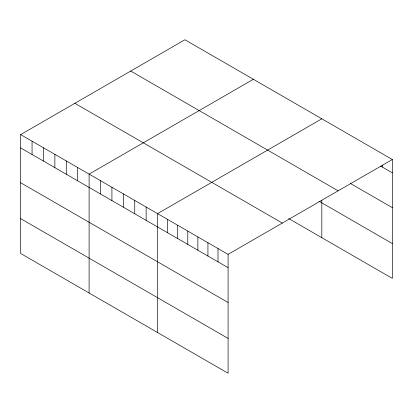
<?xml version="1.0" encoding="UTF-8"?>
<svg xmlns="http://www.w3.org/2000/svg" width="413" height="413" viewBox="0 0 413 413"><rect width="100%" height="100%" fill="white"/><g stroke="black" fill="none" stroke-linecap="round" stroke-linejoin="round"><path stroke-width="0.62" d="M20.65 134.597L228.09 254.356L228.09 373.238L20.65 253.479L20.65 134.597L184.91 39.762L392.35 159.521L392.35 278.403L288.682 218.549M253.365 79.281L89.105 174.116L89.105 292.998M321.82 118.805L157.559 213.64L157.559 332.522M228.09 254.356L392.35 159.521M380.683 166.093L392.35 172.83M350.456 183.486L392.35 207.672M130.704 71.057L338.144 190.816M319.104 201.276L392.35 243.567M74.856 103.302L282.296 223.061M20.65 147.906L228.09 267.665M20.65 182.742L228.09 302.507M20.65 218.637L228.09 338.402M382.273 165.112L382.273 167.012M321.82 200.326L321.82 237.687M218.012 248.543L218.012 261.847M207.935 242.725L207.935 256.034M197.863 236.907L197.863 250.216M187.786 231.089L187.786 244.398M177.709 225.271L177.709 238.58M167.637 219.458L167.637 232.767M146.15 207.052L146.15 220.361M134.741 200.465L134.741 213.774M123.332 193.878L123.332 207.187M111.923 187.29L111.923 200.599M100.514 180.703L100.514 194.012M77.696 167.528L77.696 180.837M66.287 160.941L66.287 174.25M54.877 154.354L54.877 167.663M43.468 147.771L43.468 161.075M32.059 141.184L32.059 154.493"/></g></svg>
